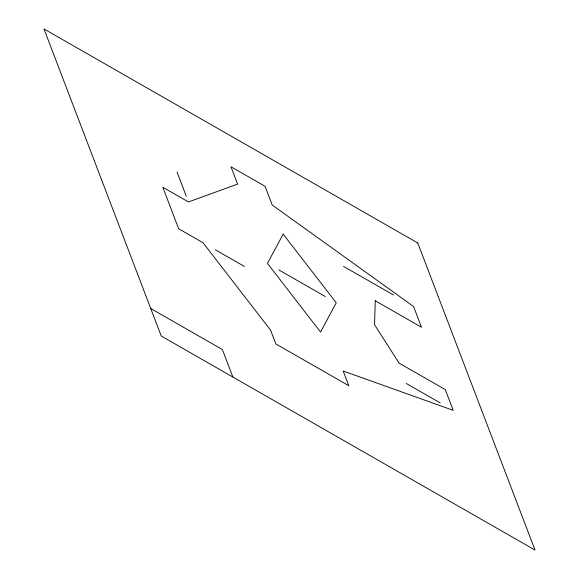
<?xml version="1.0" encoding="UTF-8"?>
<svg xmlns="http://www.w3.org/2000/svg" width="579" height="579" viewBox="0 0 579 579"><rect width="100%" height="100%" fill="white"/><g stroke="black" fill="none" stroke-linecap="round" stroke-linejoin="round"><path stroke-width="0.87" d="M343.535 266.391L393.365 294.921M278.897 269.959L325.333 296.542M215.308 249.773L244.396 266.427M406.364 383.515L440.264 402.933M150.743 308.527L222.365 349.542L232.867 377.038M177.015 171.934L186.272 196.187M375.279 300.798L374.541 324.718L399.076 363.113L445.287 389.573L453.219 410.345L343.188 371.009L348.804 385.723L275.85 343.948L270.559 330.102L202.99 242.717L178.672 228.792L162.808 187.249L188.472 201.948L237.607 184.093L230.999 166.788L265.044 186.279L272.195 205.009L413.558 306.486L421.49 327.258L375.279 300.798M283.153 234.133L267.455 263.402L320.542 332.057L336.24 302.788L283.153 234.133M417.756 242.97L43.982 28.95L161.244 336.03L535.018 550.05L417.756 242.97"/></g></svg>
